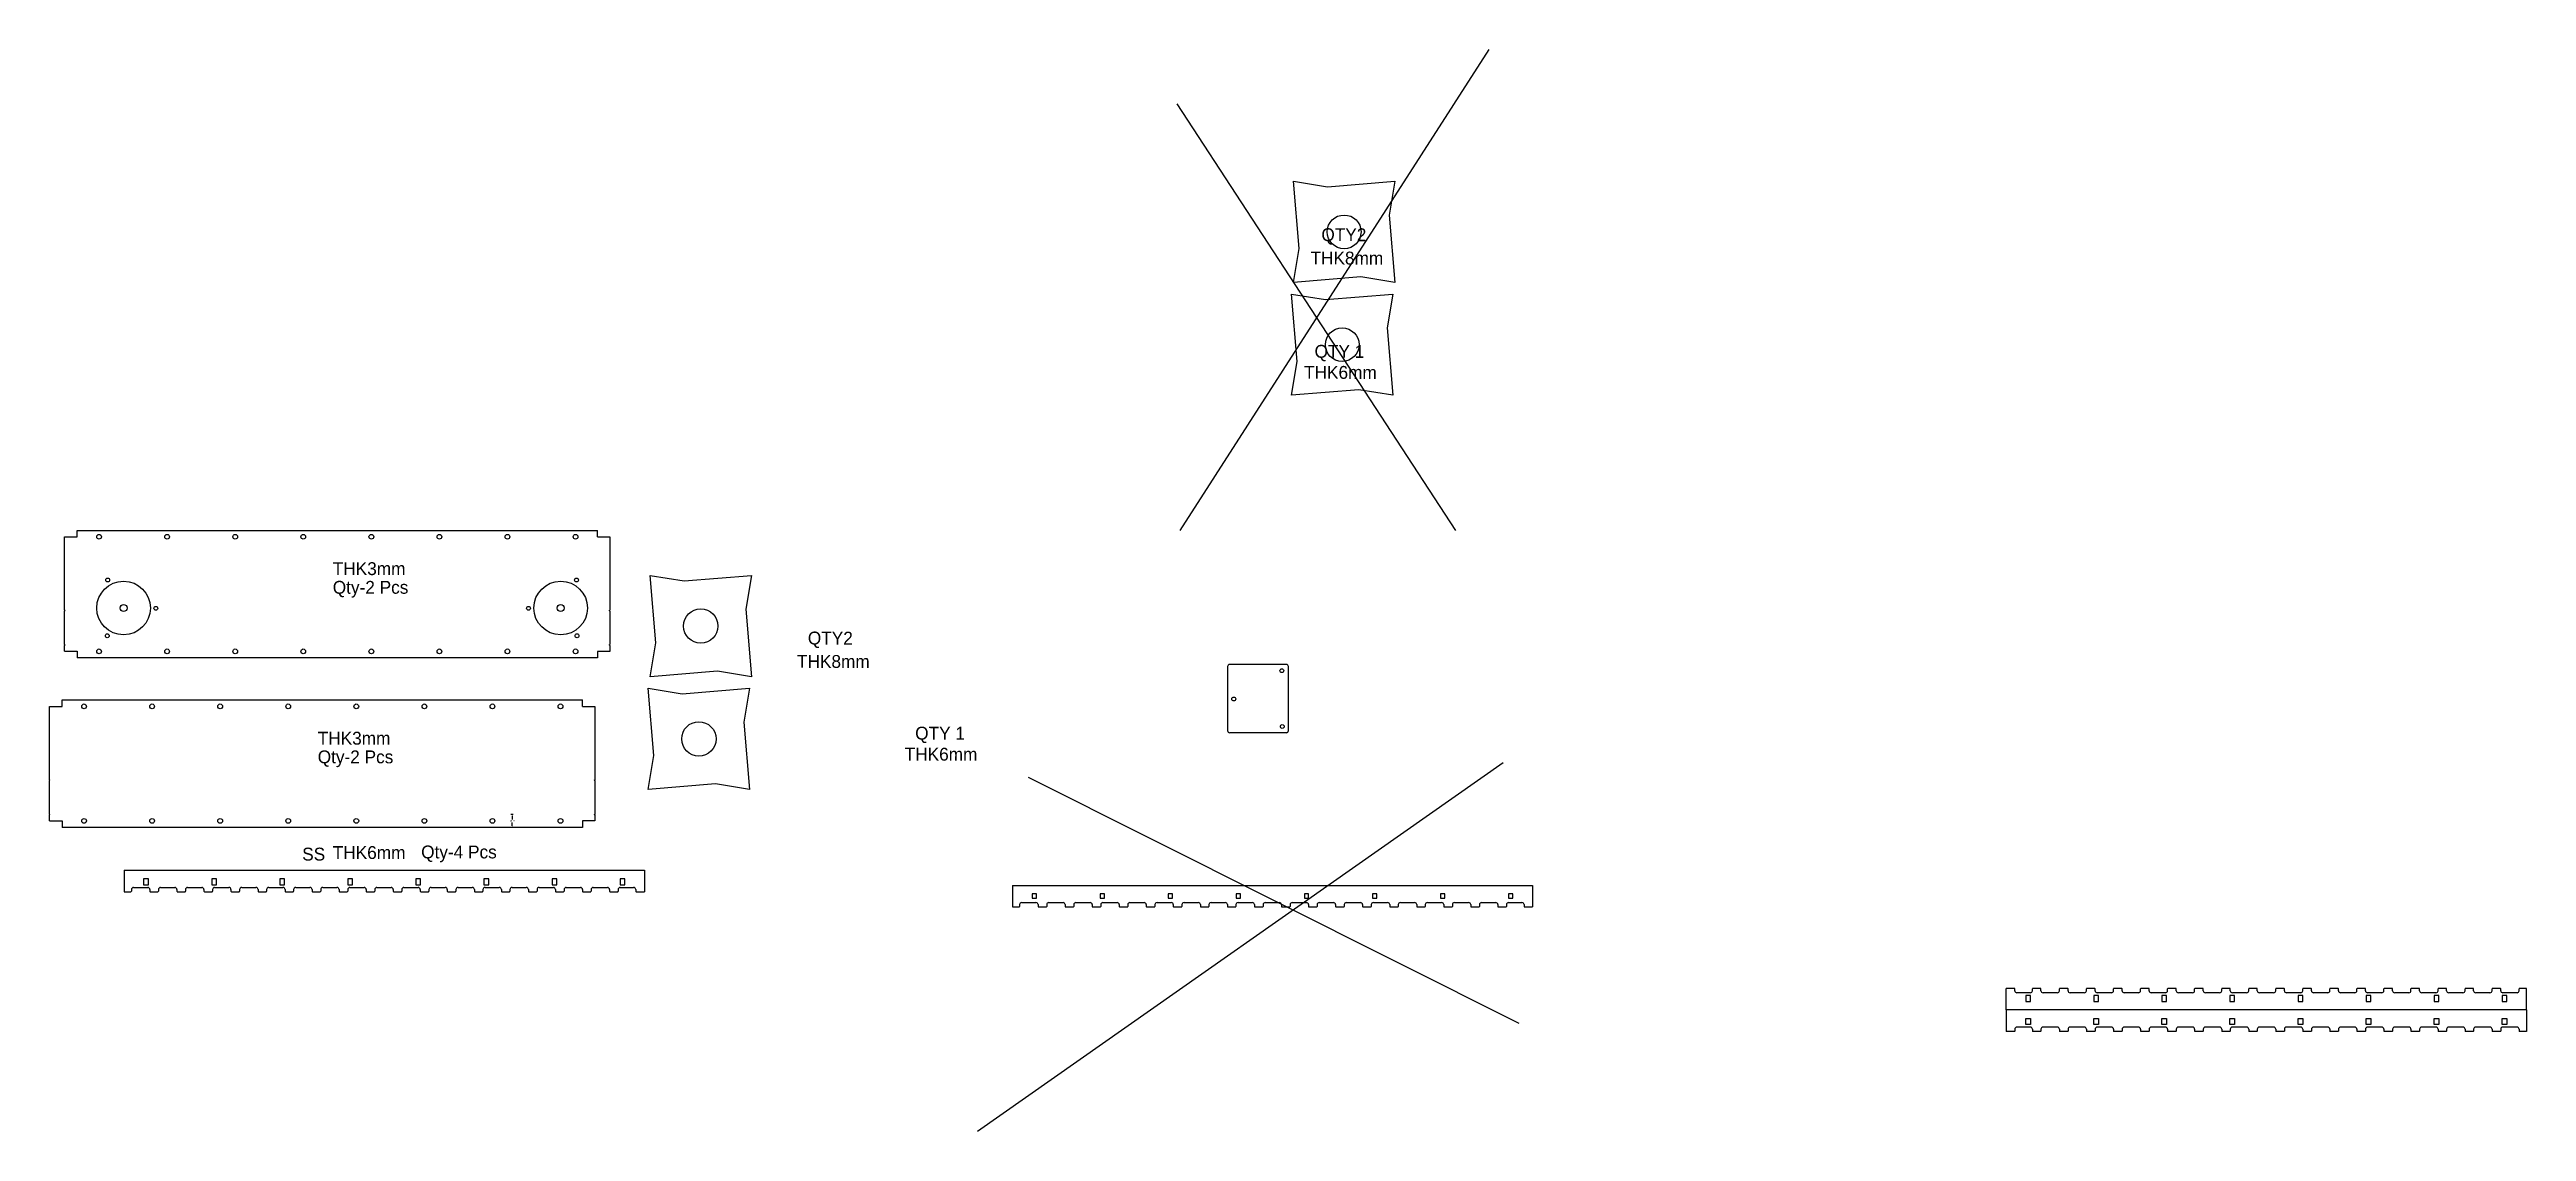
# Model space of a CAD drawing. Header units: millimetres. Extents: x -14140 to -8370, y 10066 to 12588.
import ezdxf

# ---------------------------------------------------------------- set-up
doc = ezdxf.new("R2010")
doc.units = ezdxf.units.MM
doc.header["$PDSIZE"] = -1
doc.dimstyles.new('ISO-25$0', dxfattribs={"dimtxt": 2.5, "dimasz": 2.5, "dimexe": 1.25, "dimexo": 0.625, "dimtad": 1, "dimtxsty": 'Standard', "dimcen": 2.5, "dimadec": 0, "dimazin": 0, "dimtfac": 1, "dimtmove": 0, "dimatfit": 3, "dimfxl": 1, "dimarcsym": 0})

# ---------------------------------------------------------------- blocks, each defined once
blk = doc.blocks.new('*D0')
at = {"color": 0, "linetype": 'ByBlock', "lineweight": -2, "transparency": 16777216}
for p, q in [((-13059.7, 10805.1), (-13065.1, 10805.1)), ((-13061.9, 10801.8), (-13061.9, 10793.5)), ((-13059.7, 10775.1), (-13065.1, 10775.1)), ((-13061.9, 10778.4), (-13061.9, 10786.8))]:
    blk.add_line(p, q, dxfattribs=at)
at = {"color": 0, "transparency": 16777216}
for points in [[(-13062.5, 10801.8), (-13061.4, 10801.8), (-13061.9, 10805.1)], [(-13062.5, 10778.4), (-13061.4, 10778.4), (-13061.9, 10775.1)]]:
    blk.add_solid(points, dxfattribs=at)
at = {"layer": 'Defpoints', "color": 0, "transparency": 16777216}
for p in [(-13061.9, 10805.1), (-13059.7, 10805.1), (-13059.7, 10775.1)]:
    blk.add_point(p, dxfattribs=at)
at = {"color": 0, "transparency": 16777216, "insert": (-13061.9, 10790.1), "char_height": 3.17, "attachment_point": 5}
blk.add_mtext('30,00', dxfattribs=at)

msp = doc.modelspace()

# ---------------------------------------------------------------- linework, layer by layer
at = {"color": 2}
for p, q in [((-10787.232, 12587.847), (-11506.854, 11466.871)), ((-11513.91, 12460.944), (-10864.838, 11466.871)), ((-11395.591, 11149.686), (-11395.591, 11000.787)), ((-11258.568, 11154.686), (-11390.591, 11154.686)), ((-11253.568, 11000.787), (-11253.568, 11149.686)), ((-11258.568, 10995.787), (-11390.591, 10995.787)), ((-10753.084, 10925.717), (-11978.099, 10066.409)), ((-11860.402, 10892.113), (-10717.054, 10318.441))]:
    msp.add_line(p, q, dxfattribs=at)
at = {"ltscale": 0.1}
for p, q in [((-11241.875, 12280.919), (-11162.904, 12268.004)), ((-11228.96, 12123.955), (-11241.875, 12280.919)), ((-11162.904, 12268.004), (-11005.941, 12280.919)), ((-11005.941, 12280.919), (-11018.856, 12201.948)), ((-11018.856, 12201.948), (-11005.941, 12044.984)), ((-11241.875, 12044.984), (-11228.96, 12123.955)), ((-11246.4, 12017.941), (-11167.429, 12005.026)), ((-11233.486, 11860.978), (-11246.4, 12017.941)), ((-11084.912, 12057.899), (-11241.875, 12044.984)), ((-11167.429, 12005.026), (-11010.466, 12017.941)), ((-11005.941, 12044.984), (-11084.912, 12057.899)), ((-11010.466, 12017.941), (-11023.381, 11938.97)), ((-11023.381, 11938.97), (-11010.466, 11782.007)), ((-11246.4, 11782.007), (-11233.486, 11860.978)), ((-11089.437, 11794.922), (-11246.4, 11782.007)), ((-11010.466, 11782.007), (-11089.437, 11794.922))]:
    msp.add_line(p, q, dxfattribs=at)
for p, q in [((-14104.871, 11281.342), (-14104.871, 11452.299)), ((-14104.871, 11452.299), (-14075.5, 11452.299)), ((-14075.5, 11467.299), (-12863.5, 11467.299)), ((-14075.5, 11452.299), (-14075.5, 11467.299)), ((-12863.5, 11452.299), (-12863.5, 11467.299)), ((-12863.5, 11452.299), (-12834.871, 11452.299)), ((-12834.871, 11452.299), (-12834.871, 11281.342)), ((-14103.871, 11280.299), (-14104.871, 11281.342)), ((-14103.871, 11280.299), (-14104.871, 11279.256)), ((-14104.871, 11201.342), (-14104.871, 11279.256)), ((-12835.871, 11280.299), (-12834.871, 11281.342)), ((-12835.871, 11280.299), (-12834.871, 11279.256)), ((-12834.871, 11279.256), (-12834.871, 11201.342)), ((-14103.871, 11200.299), (-14104.871, 11201.342)), ((-14103.871, 11200.299), (-14104.871, 11199.256)), ((-14104.871, 11185.821), (-14104.871, 11199.256)), ((-12835.871, 11200.299), (-12834.871, 11201.342)), ((-12835.871, 11200.299), (-12834.871, 11199.256)), ((-12834.871, 11199.256), (-12834.871, 11185.298)), ((-14104.871, 11185.821), (-14075.5, 11185.821)), ((-14075.5, 11185.821), (-14075.5, 11170.299)), ((-12863.5, 11170.299), (-14075.5, 11170.299)), ((-12834.871, 11185.298), (-12863.5, 11185.31)), ((-12863.5, 11185.31), (-12863.5, 11170.299)), ((-14139.914, 10886.188), (-14139.914, 11057.145)), ((-14139.914, 11057.145), (-14110.543, 11057.145)), ((-14110.543, 11072.145), (-12898.543, 11072.145)), ((-14110.543, 11057.145), (-14110.543, 11072.145)), ((-12898.543, 11057.145), (-12898.543, 11072.145)), ((-12898.543, 11057.145), (-12869.914, 11057.145)), ((-12869.914, 11057.145), (-12869.914, 10886.188)), ((-14138.914, 10885.145), (-14139.914, 10886.188)), ((-14138.914, 10885.145), (-14139.914, 10884.102)), ((-14139.914, 10806.188), (-14139.914, 10884.102)), ((-12870.914, 10885.145), (-12869.914, 10886.188)), ((-12870.914, 10885.145), (-12869.914, 10884.102)), ((-12869.914, 10884.102), (-12869.914, 10806.188)), ((-14138.914, 10805.145), (-14139.914, 10806.188)), ((-14138.914, 10805.145), (-14139.914, 10804.102)), ((-14139.914, 10790.666), (-14139.914, 10804.102)), ((-14139.914, 10790.666), (-14110.543, 10790.666)), ((-14110.543, 10790.666), (-14110.543, 10775.145)), ((-12870.914, 10805.145), (-12869.914, 10806.188)), ((-12870.914, 10805.145), (-12869.914, 10804.102)), ((-12869.914, 10804.102), (-12869.914, 10790.144)), ((-12898.543, 10775.145), (-14110.543, 10775.145)), ((-12869.914, 10790.144), (-12898.543, 10790.156)), ((-12898.543, 10790.156), (-12898.543, 10775.145)), ((-13966.249, 10675.08), (-12754.249, 10675.08)), ((-13966.249, 10675.08), (-13966.249, 10625.08)), ((-13966.249, 10625.08), (-13950.239, 10625.08)), ((-13949.239, 10630.08), (-13949.239, 10626.08)), ((-13944.239, 10635.08), (-13911.239, 10635.08)), ((-13906.239, 10630.08), (-13906.239, 10626.08)), ((-13905.239, 10625.08), (-13887.239, 10625.08)), ((-13886.239, 10630.08), (-13886.239, 10626.08)), ((-13881.239, 10635.08), (-13848.239, 10635.08)), ((-13843.239, 10630.08), (-13843.239, 10626.08)), ((-13842.239, 10625.08), (-13824.239, 10625.08)), ((-13823.239, 10630.08), (-13823.239, 10626.08)), ((-13818.239, 10635.08), (-13785.239, 10635.08)), ((-13780.239, 10630.08), (-13780.239, 10626.08)), ((-13779.239, 10625.08), (-13761.239, 10625.08)), ((-13760.239, 10630.08), (-13760.239, 10626.08)), ((-13755.239, 10635.08), (-13722.239, 10635.08)), ((-13717.239, 10630.08), (-13717.239, 10626.08)), ((-13716.239, 10625.08), (-13698.239, 10625.08)), ((-13697.239, 10630.08), (-13697.239, 10626.08)), ((-13692.239, 10635.08), (-13659.239, 10635.08)), ((-13654.239, 10630.08), (-13654.239, 10626.08)), ((-13653.239, 10625.08), (-13635.239, 10625.08)), ((-13634.239, 10630.08), (-13634.239, 10626.08)), ((-13629.239, 10635.08), (-13596.239, 10635.08)), ((-13591.239, 10630.08), (-13591.239, 10626.08)), ((-13590.239, 10625.08), (-13572.239, 10625.08)), ((-13571.239, 10630.08), (-13571.239, 10626.08)), ((-13566.239, 10635.08), (-13533.239, 10635.08)), ((-13528.239, 10630.08), (-13528.239, 10626.08)), ((-13527.239, 10625.08), (-13509.239, 10625.08)), ((-13508.239, 10630.08), (-13508.239, 10626.08)), ((-13465.239, 10630.08), (-13465.239, 10626.08)), ((-13464.239, 10625.08), (-13446.239, 10625.08)), ((-13445.239, 10630.08), (-13445.239, 10626.08)), ((-13440.239, 10635.08), (-13407.239, 10635.08)), ((-13402.239, 10630.08), (-13402.239, 10626.08)), ((-13401.239, 10625.08), (-13383.239, 10625.08)), ((-13382.239, 10630.08), (-13382.239, 10626.08)), ((-13377.239, 10635.08), (-13344.239, 10635.08)), ((-13339.239, 10630.08), (-13339.239, 10626.08)), ((-13338.239, 10625.08), (-13320.239, 10625.08)), ((-13319.239, 10630.08), (-13319.239, 10626.08)), ((-13314.239, 10635.08), (-13281.239, 10635.08)), ((-13276.239, 10630.08), (-13276.239, 10626.08)), ((-13275.239, 10625.08), (-13257.239, 10625.08)), ((-13256.239, 10630.08), (-13256.239, 10626.08)), ((-13251.239, 10635.08), (-13218.239, 10635.08)), ((-13213.239, 10630.08), (-13213.239, 10626.08)), ((-13212.239, 10625.08), (-13194.239, 10625.08)), ((-13193.239, 10630.08), (-13193.239, 10626.08)), ((-13188.239, 10635.08), (-13155.239, 10635.08)), ((-13150.239, 10630.08), (-13150.239, 10626.08)), ((-13149.239, 10625.08), (-13131.239, 10625.08)), ((-13130.239, 10630.08), (-13130.239, 10626.08)), ((-13125.239, 10635.08), (-13092.239, 10635.08)), ((-13087.239, 10630.08), (-13087.239, 10626.08)), ((-13086.239, 10625.08), (-13068.239, 10625.08)), ((-13067.239, 10630.08), (-13067.239, 10626.08)), ((-13062.239, 10635.08), (-13029.239, 10635.08)), ((-13024.239, 10630.08), (-13024.239, 10626.08)), ((-13023.239, 10625.08), (-13005.239, 10625.08)), ((-13004.239, 10630.08), (-13004.239, 10626.08)), ((-12999.239, 10635.08), (-12966.239, 10635.08)), ((-12961.239, 10630.08), (-12961.239, 10626.08)), ((-12960.239, 10625.08), (-12942.239, 10625.08)), ((-12941.239, 10630.08), (-12941.239, 10626.08)), ((-12936.239, 10635.08), (-12903.239, 10635.08)), ((-12898.239, 10630.08), (-12898.239, 10626.08)), ((-12897.239, 10625.08), (-12879.239, 10625.08)), ((-12878.239, 10630.08), (-12878.239, 10626.08)), ((-12873.239, 10635.08), (-12840.239, 10635.08)), ((-12835.239, 10630.08), (-12835.239, 10626.08)), ((-12834.239, 10625.08), (-12816.239, 10625.08)), ((-12815.239, 10630.08), (-12815.239, 10626.08)), ((-12810.239, 10635.08), (-12779.249, 10635.08)), ((-12774.249, 10630.08), (-12774.249, 10626.08)), ((-12773.249, 10625.08), (-12754.249, 10625.08)), ((-12754.249, 10675.08), (-12754.249, 10625.08)), ((-11896.894, 10640.024), (-10684.894, 10640.024)), ((-11896.894, 10640.024), (-11896.894, 10590.024)), ((-10684.894, 10640.024), (-10684.894, 10590.024)), ((-11896.894, 10590.024), (-11880.884, 10590.024)), ((-11879.884, 10595.024), (-11879.884, 10591.024)), ((-11874.884, 10600.024), (-11841.884, 10600.024)), ((-11836.884, 10595.024), (-11836.884, 10591.024)), ((-11835.884, 10590.024), (-11817.884, 10590.024)), ((-11816.884, 10595.024), (-11816.884, 10591.024)), ((-11811.884, 10600.024), (-11778.884, 10600.024)), ((-11773.884, 10595.024), (-11773.884, 10591.024)), ((-11772.884, 10590.024), (-11754.884, 10590.024)), ((-11753.884, 10595.024), (-11753.884, 10591.024)), ((-11748.884, 10600.024), (-11715.884, 10600.024)), ((-11710.884, 10595.024), (-11710.884, 10591.024)), ((-11709.884, 10590.024), (-11691.884, 10590.024)), ((-11690.884, 10595.024), (-11690.884, 10591.024)), ((-11685.884, 10600.024), (-11652.884, 10600.024)), ((-11647.884, 10595.024), (-11647.884, 10591.024)), ((-11646.884, 10590.024), (-11628.884, 10590.024)), ((-11627.884, 10595.024), (-11627.884, 10591.024)), ((-11622.884, 10600.024), (-11589.884, 10600.024)), ((-11584.884, 10595.024), (-11584.884, 10591.024)), ((-11583.884, 10590.024), (-11565.884, 10590.024)), ((-11564.884, 10595.024), (-11564.884, 10591.024)), ((-11559.884, 10600.024), (-11526.884, 10600.024)), ((-11521.884, 10595.024), (-11521.884, 10591.024)), ((-11520.884, 10590.024), (-11502.884, 10590.024)), ((-11501.884, 10595.024), (-11501.884, 10591.024)), ((-11496.884, 10600.024), (-11463.884, 10600.024)), ((-11458.884, 10595.024), (-11458.884, 10591.024)), ((-11457.884, 10590.024), (-11439.884, 10590.024)), ((-11438.884, 10595.024), (-11438.884, 10591.024)), ((-11395.884, 10595.024), (-11395.884, 10591.024)), ((-11394.884, 10590.024), (-11376.884, 10590.024)), ((-11375.884, 10595.024), (-11375.884, 10591.024)), ((-11370.884, 10600.024), (-11337.884, 10600.024)), ((-11332.884, 10595.024), (-11332.884, 10591.024)), ((-11331.884, 10590.024), (-11313.884, 10590.024)), ((-11312.884, 10595.024), (-11312.884, 10591.024)), ((-11307.884, 10600.024), (-11274.884, 10600.024)), ((-11269.884, 10595.024), (-11269.884, 10591.024)), ((-11268.884, 10590.024), (-11250.884, 10590.024)), ((-11249.884, 10595.024), (-11249.884, 10591.024)), ((-11244.884, 10600.024), (-11211.884, 10600.024)), ((-11206.884, 10595.024), (-11206.884, 10591.024)), ((-11205.884, 10590.024), (-11187.884, 10590.024)), ((-11186.884, 10595.024), (-11186.884, 10591.024)), ((-11181.884, 10600.024), (-11148.884, 10600.024)), ((-11143.884, 10595.024), (-11143.884, 10591.024)), ((-11142.884, 10590.024), (-11124.884, 10590.024)), ((-11123.884, 10595.024), (-11123.884, 10591.024)), ((-11118.884, 10600.024), (-11085.884, 10600.024)), ((-11080.884, 10595.024), (-11080.884, 10591.024)), ((-11079.884, 10590.024), (-11061.884, 10590.024)), ((-11060.884, 10595.024), (-11060.884, 10591.024)), ((-11055.884, 10600.024), (-11022.884, 10600.024)), ((-11017.884, 10595.024), (-11017.884, 10591.024)), ((-11016.884, 10590.024), (-10998.884, 10590.024)), ((-10997.884, 10595.024), (-10997.884, 10591.024)), ((-10992.884, 10600.024), (-10959.884, 10600.024)), ((-10954.884, 10595.024), (-10954.884, 10591.024)), ((-10953.884, 10590.024), (-10935.884, 10590.024)), ((-10934.884, 10595.024), (-10934.884, 10591.024)), ((-10929.884, 10600.024), (-10896.884, 10600.024)), ((-10891.884, 10595.024), (-10891.884, 10591.024)), ((-10890.884, 10590.024), (-10872.884, 10590.024)), ((-10871.884, 10595.024), (-10871.884, 10591.024)), ((-10866.884, 10600.024), (-10833.884, 10600.024)), ((-10828.884, 10595.024), (-10828.884, 10591.024)), ((-10827.884, 10590.024), (-10809.884, 10590.024)), ((-10808.884, 10595.024), (-10808.884, 10591.024)), ((-10803.884, 10600.024), (-10770.884, 10600.024)), ((-10765.884, 10595.024), (-10765.884, 10591.024)), ((-10764.884, 10590.024), (-10746.884, 10590.024)), ((-10745.884, 10595.024), (-10745.884, 10591.024)), ((-10740.884, 10600.024), (-10709.894, 10600.024)), ((-10704.894, 10595.024), (-10704.894, 10591.024)), ((-10703.894, 10590.024), (-10684.894, 10590.024)), ((-9562.551, 10399.56), (-9581.551, 10399.56)), ((-9581.551, 10349.56), (-9581.551, 10399.56)), ((-9561.551, 10394.56), (-9561.551, 10398.56)), ((-9525.561, 10389.56), (-9556.551, 10389.56)), ((-9520.561, 10394.56), (-9520.561, 10398.56)), ((-9501.561, 10399.56), (-9519.561, 10399.56)), ((-9500.561, 10394.56), (-9500.561, 10398.56)), ((-9462.561, 10389.56), (-9495.561, 10389.56)), ((-9457.561, 10394.56), (-9457.561, 10398.56)), ((-9438.561, 10399.56), (-9456.561, 10399.56)), ((-9437.561, 10394.56), (-9437.561, 10398.56)), ((-9399.561, 10389.56), (-9432.561, 10389.56)), ((-9394.561, 10394.56), (-9394.561, 10398.56)), ((-9375.561, 10399.56), (-9393.561, 10399.56)), ((-9374.561, 10394.56), (-9374.561, 10398.56)), ((-9336.561, 10389.56), (-9369.561, 10389.56)), ((-9331.561, 10394.56), (-9331.561, 10398.56)), ((-9312.561, 10399.56), (-9330.561, 10399.56)), ((-9311.561, 10394.56), (-9311.561, 10398.56)), ((-9273.561, 10389.56), (-9306.561, 10389.56)), ((-9268.561, 10394.56), (-9268.561, 10398.56)), ((-9249.561, 10399.56), (-9267.561, 10399.56)), ((-9248.561, 10394.56), (-9248.561, 10398.56)), ((-9210.561, 10389.56), (-9243.561, 10389.56)), ((-9205.561, 10394.56), (-9205.561, 10398.56)), ((-9186.561, 10399.56), (-9204.561, 10399.56)), ((-9185.561, 10394.56), (-9185.561, 10398.56)), ((-9147.561, 10389.56), (-9180.561, 10389.56)), ((-9142.561, 10394.56), (-9142.561, 10398.56)), ((-9123.561, 10399.56), (-9141.561, 10399.56)), ((-9122.561, 10394.56), (-9122.561, 10398.56)), ((-9084.561, 10389.56), (-9117.561, 10389.56)), ((-9079.561, 10394.56), (-9079.561, 10398.56)), ((-9060.561, 10399.56), (-9078.561, 10399.56)), ((-9059.561, 10394.56), (-9059.561, 10398.56)), ((-9021.561, 10389.56), (-9054.561, 10389.56)), ((-9016.561, 10394.56), (-9016.561, 10398.56)), ((-8997.561, 10399.56), (-9015.561, 10399.56)), ((-8996.561, 10394.56), (-8996.561, 10398.56)), ((-8958.561, 10389.56), (-8991.561, 10389.56)), ((-8953.561, 10394.56), (-8953.561, 10398.56)), ((-8934.561, 10399.56), (-8952.561, 10399.56)), ((-8933.561, 10394.56), (-8933.561, 10398.56)), ((-8895.561, 10389.56), (-8928.561, 10389.56)), ((-8890.561, 10394.56), (-8890.561, 10398.56)), ((-8871.561, 10399.56), (-8889.561, 10399.56)), ((-8870.561, 10394.56), (-8870.561, 10398.56)), ((-8827.561, 10394.56), (-8827.561, 10398.56)), ((-8808.561, 10399.56), (-8826.561, 10399.56)), ((-8807.561, 10394.56), (-8807.561, 10398.56)), ((-8769.561, 10389.56), (-8802.561, 10389.56)), ((-8764.561, 10394.56), (-8764.561, 10398.56)), ((-8745.561, 10399.56), (-8763.561, 10399.56)), ((-8744.561, 10394.56), (-8744.561, 10398.56)), ((-8706.561, 10389.56), (-8739.561, 10389.56)), ((-8701.561, 10394.56), (-8701.561, 10398.56)), ((-8682.561, 10399.56), (-8700.561, 10399.56)), ((-8681.561, 10394.56), (-8681.561, 10398.56)), ((-8643.561, 10389.56), (-8676.561, 10389.56)), ((-8638.561, 10394.56), (-8638.561, 10398.56)), ((-8619.561, 10399.56), (-8637.561, 10399.56)), ((-8618.561, 10394.56), (-8618.561, 10398.56)), ((-8580.561, 10389.56), (-8613.561, 10389.56)), ((-8575.561, 10394.56), (-8575.561, 10398.56)), ((-8556.561, 10399.56), (-8574.561, 10399.56)), ((-8555.561, 10394.56), (-8555.561, 10398.56)), ((-8517.561, 10389.56), (-8550.561, 10389.56)), ((-8512.561, 10394.56), (-8512.561, 10398.56)), ((-8493.561, 10399.56), (-8511.561, 10399.56)), ((-8492.561, 10394.56), (-8492.561, 10398.56)), ((-8454.561, 10389.56), (-8487.561, 10389.56)), ((-8449.561, 10394.56), (-8449.561, 10398.56)), ((-8430.561, 10399.56), (-8448.561, 10399.56)), ((-8429.561, 10394.56), (-8429.561, 10398.56)), ((-8391.561, 10389.56), (-8424.561, 10389.56)), ((-8386.561, 10394.56), (-8386.561, 10398.56)), ((-8369.551, 10399.56), (-8385.561, 10399.56)), ((-8369.551, 10349.56), (-8369.551, 10399.56)), ((-8369.551, 10349.56), (-9581.551, 10349.56)), ((-9581.551, 10349.56), (-9581.551, 10299.56)), ((-8369.551, 10349.56), (-8369.551, 10299.56)), ((-9562.551, 10299.56), (-9581.551, 10299.56)), ((-9561.551, 10304.56), (-9561.551, 10300.56)), ((-9525.561, 10309.56), (-9556.551, 10309.56)), ((-9520.561, 10304.56), (-9520.561, 10300.56)), ((-9501.561, 10299.56), (-9519.561, 10299.56)), ((-9500.561, 10304.56), (-9500.561, 10300.56)), ((-9462.561, 10309.56), (-9495.561, 10309.56)), ((-9457.561, 10304.56), (-9457.561, 10300.56)), ((-9438.561, 10299.56), (-9456.561, 10299.56)), ((-9437.561, 10304.56), (-9437.561, 10300.56)), ((-9399.561, 10309.56), (-9432.561, 10309.56)), ((-9394.561, 10304.56), (-9394.561, 10300.56)), ((-9375.561, 10299.56), (-9393.561, 10299.56)), ((-9374.561, 10304.56), (-9374.561, 10300.56)), ((-9336.561, 10309.56), (-9369.561, 10309.56)), ((-9331.561, 10304.56), (-9331.561, 10300.56)), ((-9312.561, 10299.56), (-9330.561, 10299.56)), ((-9311.561, 10304.56), (-9311.561, 10300.56)), ((-9273.561, 10309.56), (-9306.561, 10309.56)), ((-9268.561, 10304.56), (-9268.561, 10300.56)), ((-9249.561, 10299.56), (-9267.561, 10299.56)), ((-9248.561, 10304.56), (-9248.561, 10300.56)), ((-9210.561, 10309.56), (-9243.561, 10309.56)), ((-9205.561, 10304.56), (-9205.561, 10300.56)), ((-9186.561, 10299.56), (-9204.561, 10299.56)), ((-9185.561, 10304.56), (-9185.561, 10300.56)), ((-9147.561, 10309.56), (-9180.561, 10309.56)), ((-9142.561, 10304.56), (-9142.561, 10300.56)), ((-9123.561, 10299.56), (-9141.561, 10299.56)), ((-9122.561, 10304.56), (-9122.561, 10300.56)), ((-9084.561, 10309.56), (-9117.561, 10309.56)), ((-9079.561, 10304.56), (-9079.561, 10300.56)), ((-9060.561, 10299.56), (-9078.561, 10299.56)), ((-9059.561, 10304.56), (-9059.561, 10300.56)), ((-9021.561, 10309.56), (-9054.561, 10309.56)), ((-9016.561, 10304.56), (-9016.561, 10300.56)), ((-8997.561, 10299.56), (-9015.561, 10299.56)), ((-8996.561, 10304.56), (-8996.561, 10300.56)), ((-8958.561, 10309.56), (-8991.561, 10309.56)), ((-8953.561, 10304.56), (-8953.561, 10300.56)), ((-8934.561, 10299.56), (-8952.561, 10299.56)), ((-8933.561, 10304.56), (-8933.561, 10300.56)), ((-8895.561, 10309.56), (-8928.561, 10309.56)), ((-8890.561, 10304.56), (-8890.561, 10300.56)), ((-8871.561, 10299.56), (-8889.561, 10299.56)), ((-8870.561, 10304.56), (-8870.561, 10300.56)), ((-8827.561, 10304.56), (-8827.561, 10300.56)), ((-8808.561, 10299.56), (-8826.561, 10299.56)), ((-8807.561, 10304.56), (-8807.561, 10300.56)), ((-8769.561, 10309.56), (-8802.561, 10309.56)), ((-8764.561, 10304.56), (-8764.561, 10300.56)), ((-8745.561, 10299.56), (-8763.561, 10299.56)), ((-8744.561, 10304.56), (-8744.561, 10300.56)), ((-8706.561, 10309.56), (-8739.561, 10309.56)), ((-8701.561, 10304.56), (-8701.561, 10300.56)), ((-8682.561, 10299.56), (-8700.561, 10299.56)), ((-8681.561, 10304.56), (-8681.561, 10300.56)), ((-8643.561, 10309.56), (-8676.561, 10309.56)), ((-8638.561, 10304.56), (-8638.561, 10300.56)), ((-8619.561, 10299.56), (-8637.561, 10299.56)), ((-8618.561, 10304.56), (-8618.561, 10300.56)), ((-8580.561, 10309.56), (-8613.561, 10309.56)), ((-8575.561, 10304.56), (-8575.561, 10300.56)), ((-8556.561, 10299.56), (-8574.561, 10299.56)), ((-8555.561, 10304.56), (-8555.561, 10300.56)), ((-8517.561, 10309.56), (-8550.561, 10309.56)), ((-8512.561, 10304.56), (-8512.561, 10300.56)), ((-8493.561, 10299.56), (-8511.561, 10299.56)), ((-8492.561, 10304.56), (-8492.561, 10300.56)), ((-8454.561, 10309.56), (-8487.561, 10309.56)), ((-8449.561, 10304.56), (-8449.561, 10300.56)), ((-8430.561, 10299.56), (-8448.561, 10299.56)), ((-8429.561, 10304.56), (-8429.561, 10300.56)), ((-8391.561, 10309.56), (-8424.561, 10309.56)), ((-8386.561, 10304.56), (-8386.561, 10300.56)), ((-8369.551, 10299.56), (-8385.561, 10299.56))]:
    msp.add_line(p, q)
at = {"color": 0, "ltscale": 0.1}
for p, q in [((-12740.693, 11362.243), (-12661.722, 11349.328)), ((-12727.778, 11205.279), (-12740.693, 11362.243)), ((-12661.722, 11349.328), (-12504.759, 11362.243)), ((-12504.759, 11362.243), (-12517.674, 11283.272)), ((-12517.674, 11283.272), (-12504.759, 11126.308)), ((-12740.693, 11126.308), (-12727.778, 11205.279)), ((-12583.73, 11139.223), (-12740.693, 11126.308)), ((-12504.759, 11126.308), (-12583.73, 11139.223)), ((-12745.219, 11099.265), (-12666.248, 11086.35)), ((-12732.304, 10942.302), (-12745.219, 11099.265)), ((-12666.248, 11086.35), (-12509.284, 11099.265)), ((-12509.284, 11099.265), (-12522.199, 11020.294)), ((-12522.199, 11020.294), (-12509.284, 10863.331)), ((-12745.219, 10863.331), (-12732.304, 10942.302)), ((-12588.255, 10876.246), (-12745.219, 10863.331)), ((-12509.284, 10863.331), (-12588.255, 10876.246))]:
    msp.add_line(p, q, dxfattribs=at)
at = {"color": 6}
for p, q in [((-13503.239, 10635.08), (-13470.239, 10635.08)), ((-11433.884, 10600.024), (-11400.884, 10600.024)), ((-8832.561, 10389.56), (-8865.561, 10389.56)), ((-8832.561, 10309.56), (-8865.561, 10309.56))]:
    msp.add_line(p, q, dxfattribs=at)
at = {"color": 3}
for points in [[(-13920.749, 10641.08), (-13909.749, 10641.08), (-13909.749, 10655.08), (-13920.749, 10655.08)], [(-13762.169, 10641.08), (-13751.169, 10641.08), (-13751.169, 10655.08), (-13762.169, 10655.08)], [(-13603.599, 10641.08), (-13592.599, 10641.08), (-13592.599, 10655.08), (-13603.599, 10655.08)], [(-13445.029, 10641.08), (-13434.029, 10641.08), (-13434.029, 10655.08), (-13445.029, 10655.08)], [(-13286.459, 10641.08), (-13275.459, 10641.08), (-13275.459, 10655.08), (-13286.459, 10655.08)], [(-13127.889, 10641.08), (-13116.889, 10641.08), (-13116.889, 10655.08), (-13127.889, 10655.08)], [(-12969.319, 10641.08), (-12958.319, 10641.08), (-12958.319, 10655.08), (-12969.319, 10655.08)], [(-12810.749, 10641.08), (-12799.749, 10641.08), (-12799.749, 10655.08), (-12810.749, 10655.08)], [(-9525.051, 10383.56), (-9536.051, 10383.56), (-9536.051, 10369.56), (-9525.051, 10369.56)], [(-9525.051, 10315.56), (-9536.051, 10315.56), (-9536.051, 10329.56), (-9525.051, 10329.56)], [(-9366.481, 10383.56), (-9377.481, 10383.56), (-9377.481, 10369.56), (-9366.481, 10369.56)], [(-9366.481, 10315.56), (-9377.481, 10315.56), (-9377.481, 10329.56), (-9366.481, 10329.56)], [(-9207.911, 10383.56), (-9218.911, 10383.56), (-9218.911, 10369.56), (-9207.911, 10369.56)], [(-9207.911, 10315.56), (-9218.911, 10315.56), (-9218.911, 10329.56), (-9207.911, 10329.56)], [(-9049.341, 10383.56), (-9060.341, 10383.56), (-9060.341, 10369.56), (-9049.341, 10369.56)], [(-9049.341, 10315.56), (-9060.341, 10315.56), (-9060.341, 10329.56), (-9049.341, 10329.56)], [(-8890.771, 10383.56), (-8901.771, 10383.56), (-8901.771, 10369.56), (-8890.771, 10369.56)], [(-8890.771, 10315.56), (-8901.771, 10315.56), (-8901.771, 10329.56), (-8890.771, 10329.56)], [(-8732.201, 10383.56), (-8743.201, 10383.56), (-8743.201, 10369.56), (-8732.201, 10369.56)], [(-8732.201, 10315.56), (-8743.201, 10315.56), (-8743.201, 10329.56), (-8732.201, 10329.56)], [(-8573.631, 10383.56), (-8584.631, 10383.56), (-8584.631, 10369.56), (-8573.631, 10369.56)], [(-8573.631, 10315.56), (-8584.631, 10315.56), (-8584.631, 10329.56), (-8573.631, 10329.56)], [(-8415.051, 10383.56), (-8426.051, 10383.56), (-8426.051, 10369.56), (-8415.051, 10369.56)], [(-8415.051, 10315.56), (-8426.051, 10315.56), (-8426.051, 10329.56), (-8415.051, 10329.56)]]:
    msp.add_lwpolyline(points, close=True, dxfattribs=at)
at = {"color": 2}
for points in [[(-11850.894, 10610.024), (-11840.894, 10610.024), (-11840.894, 10620.024), (-11850.894, 10620.024)], [(-11692.314, 10610.024), (-11682.314, 10610.024), (-11682.314, 10620.024), (-11692.314, 10620.024)], [(-11533.744, 10610.024), (-11523.744, 10610.024), (-11523.744, 10620.024), (-11533.744, 10620.024)], [(-11375.174, 10610.024), (-11365.174, 10610.024), (-11365.174, 10620.024), (-11375.174, 10620.024)], [(-11216.604, 10610.024), (-11206.604, 10610.024), (-11206.604, 10620.024), (-11216.604, 10620.024)], [(-11058.034, 10610.024), (-11048.034, 10610.024), (-11048.034, 10620.024), (-11058.034, 10620.024)], [(-10899.464, 10610.024), (-10889.464, 10610.024), (-10889.464, 10620.024), (-10899.464, 10620.024)], [(-10740.894, 10610.024), (-10730.894, 10610.024), (-10730.894, 10620.024), (-10740.894, 10620.024)]]:
    msp.add_lwpolyline(points, close=True, dxfattribs=at)
for centre in [(-11123.908, 12162.952), (-11128.433, 11899.974)]:
    msp.add_circle(centre, 39.25, dxfattribs=at)
for centre, radius in [((-14024.5, 11452.299), 5.5), ((-13865.92, 11452.299), 5.5), ((-13707.35, 11452.299), 5.5), ((-13548.78, 11452.299), 5.5), ((-13390.21, 11452.299), 5.5), ((-13231.64, 11452.299), 5.5), ((-13073.07, 11452.299), 5.5), ((-12914.5, 11452.299), 5.5), ((-13967.371, 11286.299), 62.5), ((-14004.343, 11351.553), 4.5), ((-12949.129, 11286.299), 62.5), ((-12912.157, 11351.553), 4.5), ((-13967.371, 11286.299), 8.25), ((-13892.373, 11285.691), 4.5), ((-13024.126, 11285.691), 4.5), ((-12949.129, 11286.299), 8.25), ((-14005.396, 11221.653), 4.5), ((-12911.103, 11221.653), 4.5), ((-14024.5, 11185.331), 5.5), ((-13865.92, 11185.331), 5.5), ((-13707.35, 11185.331), 5.5), ((-13548.78, 11185.331), 5.5), ((-13390.21, 11185.331), 5.5), ((-13231.64, 11185.331), 5.5), ((-13073.07, 11185.331), 5.5), ((-12914.5, 11185.331), 5.5), ((-11269.121, 11140.186), 4.5), ((-14059.543, 11057.145), 5.5), ((-13900.963, 11057.145), 5.5), ((-13742.393, 11057.145), 5.5), ((-13583.823, 11057.145), 5.5), ((-13425.253, 11057.145), 5.5), ((-13266.683, 11057.145), 5.5), ((-13108.113, 11057.145), 5.5), ((-12949.543, 11057.145), 5.5), ((-11381.091, 11074.324), 4.5), ((-11268.068, 11010.287), 4.5), ((-14059.543, 10790.177), 5.5), ((-13900.963, 10790.177), 5.5), ((-13742.393, 10790.177), 5.5), ((-13583.823, 10790.177), 5.5), ((-13425.253, 10790.177), 5.5), ((-13266.683, 10790.177), 5.5), ((-13108.113, 10790.177), 5.5), ((-12949.543, 10790.177), 5.5)]:
    msp.add_circle(centre, radius)
at = {"color": 0}
for centre in [(-12622.726, 11244.276), (-12627.251, 10981.298)]:
    msp.add_circle(centre, 40, dxfattribs=at)
at = {"color": 2}
for centre, start, end in [((-11390.591, 11149.686), 90, 180), ((-11258.568, 11149.686), 0, 90), ((-11390.591, 11000.787), 180, 270), ((-11258.568, 11000.787), 270, 0)]:
    msp.add_arc(centre, 5, start, end, dxfattribs=at)
for centre, radius, start, end in [((-13950.239, 10626.08), 1, 270, 0), ((-13944.239, 10630.08), 5, 90, 180), ((-13911.239, 10630.08), 5, 0, 90), ((-13905.239, 10626.08), 1, 180, 270), ((-13887.239, 10626.08), 1, 270, 0), ((-13881.239, 10630.08), 5, 90, 180), ((-13848.239, 10630.08), 5, 0, 90), ((-13842.239, 10626.08), 1, 180, 270), ((-13824.239, 10626.08), 1, 270, 0), ((-13818.239, 10630.08), 5, 90, 180), ((-13785.239, 10630.08), 5, 0, 90), ((-13779.239, 10626.08), 1, 180, 270), ((-13761.239, 10626.08), 1, 270, 0), ((-13755.239, 10630.08), 5, 90, 180), ((-13722.239, 10630.08), 5, 0, 90), ((-13716.239, 10626.08), 1, 180, 270), ((-13698.239, 10626.08), 1, 270, 0), ((-13692.239, 10630.08), 5, 90, 180), ((-13659.239, 10630.08), 5, 0, 90), ((-13653.239, 10626.08), 1, 180, 270), ((-13635.239, 10626.08), 1, 270, 0), ((-13629.239, 10630.08), 5, 90, 180), ((-13596.239, 10630.08), 5, 0, 90), ((-13590.239, 10626.08), 1, 180, 270), ((-13572.239, 10626.08), 1, 270, 0), ((-13566.239, 10630.08), 5, 90, 180), ((-13533.239, 10630.08), 5, 0, 90), ((-13527.239, 10626.08), 1, 180, 270), ((-13509.239, 10626.08), 1, 270, 0), ((-13503.239, 10630.08), 5, 90, 180), ((-13470.239, 10630.08), 5, 0, 90), ((-13464.239, 10626.08), 1, 180, 270), ((-13446.239, 10626.08), 1, 270, 0), ((-13440.239, 10630.08), 5, 90, 180), ((-13407.239, 10630.08), 5, 0, 90), ((-13401.239, 10626.08), 1, 180, 270), ((-13383.239, 10626.08), 1, 270, 0), ((-13377.239, 10630.08), 5, 90, 180), ((-13344.239, 10630.08), 5, 0, 90), ((-13338.239, 10626.08), 1, 180, 270), ((-13320.239, 10626.08), 1, 270, 0), ((-13314.239, 10630.08), 5, 90, 180), ((-13281.239, 10630.08), 5, 0, 90), ((-13275.239, 10626.08), 1, 180, 270), ((-13257.239, 10626.08), 1, 270, 0), ((-13251.239, 10630.08), 5, 90, 180), ((-13218.239, 10630.08), 5, 0, 90), ((-13212.239, 10626.08), 1, 180, 270), ((-13194.239, 10626.08), 1, 270, 0), ((-13188.239, 10630.08), 5, 90, 180), ((-13155.239, 10630.08), 5, 0, 90), ((-13149.239, 10626.08), 1, 180, 270), ((-13131.239, 10626.08), 1, 270, 0), ((-13125.239, 10630.08), 5, 90, 180), ((-13092.239, 10630.08), 5, 0, 90), ((-13086.239, 10626.08), 1, 180, 270), ((-13068.239, 10626.08), 1, 270, 0), ((-13062.239, 10630.08), 5, 90, 180), ((-13029.239, 10630.08), 5, 0, 90), ((-13023.239, 10626.08), 1, 180, 270), ((-13005.239, 10626.08), 1, 270, 0), ((-12999.239, 10630.08), 5, 90, 180), ((-12966.239, 10630.08), 5, 0, 90), ((-12960.239, 10626.08), 1, 180, 270), ((-12942.239, 10626.08), 1, 270, 0), ((-12936.239, 10630.08), 5, 90, 180), ((-12903.239, 10630.08), 5, 0, 90), ((-12897.239, 10626.08), 1, 180, 270), ((-12879.239, 10626.08), 1, 270, 0), ((-12873.239, 10630.08), 5, 90, 180), ((-12840.239, 10630.08), 5, 0, 90), ((-12834.239, 10626.08), 1, 180, 270), ((-12816.239, 10626.08), 1, 270, 0), ((-12810.239, 10630.08), 5, 90, 180), ((-12779.249, 10630.08), 5, 0, 90), ((-12773.249, 10626.08), 1, 180, 270), ((-11880.884, 10591.024), 1, 270, 0), ((-11874.884, 10595.024), 5, 90, 180), ((-11841.884, 10595.024), 5, 0, 90), ((-11835.884, 10591.024), 1, 180, 270), ((-11817.884, 10591.024), 1, 270, 0), ((-11811.884, 10595.024), 5, 90, 180), ((-11778.884, 10595.024), 5, 0, 90), ((-11772.884, 10591.024), 1, 180, 270), ((-11754.884, 10591.024), 1, 270, 0), ((-11748.884, 10595.024), 5, 90, 180), ((-11715.884, 10595.024), 5, 0, 90), ((-11709.884, 10591.024), 1, 180, 270), ((-11691.884, 10591.024), 1, 270, 0), ((-11685.884, 10595.024), 5, 90, 180), ((-11652.884, 10595.024), 5, 0, 90), ((-11646.884, 10591.024), 1, 180, 270), ((-11628.884, 10591.024), 1, 270, 0), ((-11622.884, 10595.024), 5, 90, 180), ((-11589.884, 10595.024), 5, 0, 90), ((-11583.884, 10591.024), 1, 180, 270), ((-11565.884, 10591.024), 1, 270, 0), ((-11559.884, 10595.024), 5, 90, 180), ((-11526.884, 10595.024), 5, 0, 90), ((-11520.884, 10591.024), 1, 180, 270), ((-11502.884, 10591.024), 1, 270, 0), ((-11496.884, 10595.024), 5, 90, 180), ((-11463.884, 10595.024), 5, 0, 90), ((-11457.884, 10591.024), 1, 180, 270), ((-11439.884, 10591.024), 1, 270, 0), ((-11433.884, 10595.024), 5, 90, 180), ((-11400.884, 10595.024), 5, 0, 90), ((-11394.884, 10591.024), 1, 180, 270), ((-11376.884, 10591.024), 1, 270, 0), ((-11370.884, 10595.024), 5, 90, 180), ((-11337.884, 10595.024), 5, 0, 90), ((-11331.884, 10591.024), 1, 180, 270), ((-11313.884, 10591.024), 1, 270, 0), ((-11307.884, 10595.024), 5, 90, 180), ((-11274.884, 10595.024), 5, 0, 90), ((-11268.884, 10591.024), 1, 180, 270), ((-11250.884, 10591.024), 1, 270, 0), ((-11244.884, 10595.024), 5, 90, 180), ((-11211.884, 10595.024), 5, 0, 90), ((-11205.884, 10591.024), 1, 180, 270), ((-11187.884, 10591.024), 1, 270, 0), ((-11181.884, 10595.024), 5, 90, 180), ((-11148.884, 10595.024), 5, 0, 90), ((-11142.884, 10591.024), 1, 180, 270), ((-11124.884, 10591.024), 1, 270, 0), ((-11118.884, 10595.024), 5, 90, 180), ((-11085.884, 10595.024), 5, 0, 90), ((-11079.884, 10591.024), 1, 180, 270), ((-11061.884, 10591.024), 1, 270, 0), ((-11055.884, 10595.024), 5, 90, 180), ((-11022.884, 10595.024), 5, 0, 90), ((-11016.884, 10591.024), 1, 180, 270), ((-10998.884, 10591.024), 1, 270, 0), ((-10992.884, 10595.024), 5, 90, 180), ((-10959.884, 10595.024), 5, 0, 90), ((-10953.884, 10591.024), 1, 180, 270), ((-10935.884, 10591.024), 1, 270, 0), ((-10929.884, 10595.024), 5, 90, 180), ((-10896.884, 10595.024), 5, 0, 90), ((-10890.884, 10591.024), 1, 180, 270), ((-10872.884, 10591.024), 1, 270, 0), ((-10866.884, 10595.024), 5, 90, 180), ((-10833.884, 10595.024), 5, 0, 90), ((-10827.884, 10591.024), 1, 180, 270), ((-10809.884, 10591.024), 1, 270, 0), ((-10803.884, 10595.024), 5, 90, 180), ((-10770.884, 10595.024), 5, 0, 90), ((-10764.884, 10591.024), 1, 180, 270), ((-10746.884, 10591.024), 1, 270, 0), ((-10740.884, 10595.024), 5, 90, 180), ((-10709.894, 10595.024), 5, 0, 90), ((-10703.894, 10591.024), 1, 180, 270), ((-9562.551, 10398.56), 1, 0, 90), ((-9556.551, 10394.56), 5, 180, 270), ((-9525.561, 10394.56), 5, 270, 0), ((-9519.561, 10398.56), 1, 90, 180), ((-9501.561, 10398.56), 1, 0, 90), ((-9495.561, 10394.56), 5, 180, 270), ((-9462.561, 10394.56), 5, 270, 0), ((-9456.561, 10398.56), 1, 90, 180), ((-9438.561, 10398.56), 1, 0, 90), ((-9432.561, 10394.56), 5, 180, 270), ((-9399.561, 10394.56), 5, 270, 0), ((-9393.561, 10398.56), 1, 90, 180), ((-9375.561, 10398.56), 1, 0, 90), ((-9369.561, 10394.56), 5, 180, 270), ((-9336.561, 10394.56), 5, 270, 0), ((-9330.561, 10398.56), 1, 90, 180), ((-9312.561, 10398.56), 1, 0, 90), ((-9306.561, 10394.56), 5, 180, 270), ((-9273.561, 10394.56), 5, 270, 0), ((-9267.561, 10398.56), 1, 90, 180), ((-9249.561, 10398.56), 1, 0, 90), ((-9243.561, 10394.56), 5, 180, 270), ((-9210.561, 10394.56), 5, 270, 0), ((-9204.561, 10398.56), 1, 90, 180), ((-9186.561, 10398.56), 1, 0, 90), ((-9180.561, 10394.56), 5, 180, 270), ((-9147.561, 10394.56), 5, 270, 0), ((-9141.561, 10398.56), 1, 90, 180), ((-9123.561, 10398.56), 1, 0, 90), ((-9117.561, 10394.56), 5, 180, 270), ((-9084.561, 10394.56), 5, 270, 0), ((-9078.561, 10398.56), 1, 90, 180), ((-9060.561, 10398.56), 1, 0, 90), ((-9054.561, 10394.56), 5, 180, 270), ((-9021.561, 10394.56), 5, 270, 0), ((-9015.561, 10398.56), 1, 90, 180), ((-8997.561, 10398.56), 1, 0, 90), ((-8991.561, 10394.56), 5, 180, 270), ((-8958.561, 10394.56), 5, 270, 0), ((-8952.561, 10398.56), 1, 90, 180), ((-8934.561, 10398.56), 1, 0, 90), ((-8928.561, 10394.56), 5, 180, 270), ((-8895.561, 10394.56), 5, 270, 0), ((-8889.561, 10398.56), 1, 90, 180), ((-8871.561, 10398.56), 1, 0, 90), ((-8865.561, 10394.56), 5, 180, 270), ((-8832.561, 10394.56), 5, 270, 0), ((-8826.561, 10398.56), 1, 90, 180), ((-8808.561, 10398.56), 1, 0, 90), ((-8802.561, 10394.56), 5, 180, 270), ((-8769.561, 10394.56), 5, 270, 0), ((-8763.561, 10398.56), 1, 90, 180), ((-8745.561, 10398.56), 1, 0, 90), ((-8739.561, 10394.56), 5, 180, 270), ((-8706.561, 10394.56), 5, 270, 0), ((-8700.561, 10398.56), 1, 90, 180), ((-8682.561, 10398.56), 1, 0, 90), ((-8676.561, 10394.56), 5, 180, 270), ((-8643.561, 10394.56), 5, 270, 0), ((-8637.561, 10398.56), 1, 90, 180), ((-8619.561, 10398.56), 1, 0, 90), ((-8613.561, 10394.56), 5, 180, 270), ((-8580.561, 10394.56), 5, 270, 0), ((-8574.561, 10398.56), 1, 90, 180), ((-8556.561, 10398.56), 1, 0, 90), ((-8550.561, 10394.56), 5, 180, 270), ((-8517.561, 10394.56), 5, 270, 0), ((-8511.561, 10398.56), 1, 90, 180), ((-8493.561, 10398.56), 1, 0, 90), ((-8487.561, 10394.56), 5, 180, 270), ((-8454.561, 10394.56), 5, 270, 0), ((-8448.561, 10398.56), 1, 90, 180), ((-8430.561, 10398.56), 1, 0, 90), ((-8424.561, 10394.56), 5, 180, 270), ((-8391.561, 10394.56), 5, 270, 0), ((-8385.561, 10398.56), 1, 90, 180), ((-9562.551, 10300.56), 1, 270, 0), ((-9556.551, 10304.56), 5, 90, 180), ((-9525.561, 10304.56), 5, 0, 90), ((-9519.561, 10300.56), 1, 180, 270), ((-9501.561, 10300.56), 1, 270, 0), ((-9495.561, 10304.56), 5, 90, 180), ((-9462.561, 10304.56), 5, 0, 90), ((-9456.561, 10300.56), 1, 180, 270), ((-9438.561, 10300.56), 1, 270, 0), ((-9432.561, 10304.56), 5, 90, 180), ((-9399.561, 10304.56), 5, 0, 90), ((-9393.561, 10300.56), 1, 180, 270), ((-9375.561, 10300.56), 1, 270, 0), ((-9369.561, 10304.56), 5, 90, 180), ((-9336.561, 10304.56), 5, 0, 90), ((-9330.561, 10300.56), 1, 180, 270), ((-9312.561, 10300.56), 1, 270, 0), ((-9306.561, 10304.56), 5, 90, 180), ((-9273.561, 10304.56), 5, 0, 90), ((-9267.561, 10300.56), 1, 180, 270), ((-9249.561, 10300.56), 1, 270, 0), ((-9243.561, 10304.56), 5, 90, 180), ((-9210.561, 10304.56), 5, 0, 90), ((-9204.561, 10300.56), 1, 180, 270), ((-9186.561, 10300.56), 1, 270, 0), ((-9180.561, 10304.56), 5, 90, 180), ((-9147.561, 10304.56), 5, 0, 90), ((-9141.561, 10300.56), 1, 180, 270), ((-9123.561, 10300.56), 1, 270, 0), ((-9117.561, 10304.56), 5, 90, 180), ((-9084.561, 10304.56), 5, 0, 90), ((-9078.561, 10300.56), 1, 180, 270), ((-9060.561, 10300.56), 1, 270, 0), ((-9054.561, 10304.56), 5, 90, 180), ((-9021.561, 10304.56), 5, 0, 90), ((-9015.561, 10300.56), 1, 180, 270), ((-8997.561, 10300.56), 1, 270, 0), ((-8991.561, 10304.56), 5, 90, 180), ((-8958.561, 10304.56), 5, 0, 90), ((-8952.561, 10300.56), 1, 180, 270), ((-8934.561, 10300.56), 1, 270, 0), ((-8928.561, 10304.56), 5, 90, 180), ((-8895.561, 10304.56), 5, 0, 90), ((-8889.561, 10300.56), 1, 180, 270), ((-8871.561, 10300.56), 1, 270, 0), ((-8865.561, 10304.56), 5, 90, 180), ((-8832.561, 10304.56), 5, 0, 90), ((-8826.561, 10300.56), 1, 180, 270), ((-8808.561, 10300.56), 1, 270, 0), ((-8802.561, 10304.56), 5, 90, 180), ((-8769.561, 10304.56), 5, 0, 90), ((-8763.561, 10300.56), 1, 180, 270), ((-8745.561, 10300.56), 1, 270, 0), ((-8739.561, 10304.56), 5, 90, 180), ((-8706.561, 10304.56), 5, 0, 90), ((-8700.561, 10300.56), 1, 180, 270), ((-8682.561, 10300.56), 1, 270, 0), ((-8676.561, 10304.56), 5, 90, 180), ((-8643.561, 10304.56), 5, 0, 90), ((-8637.561, 10300.56), 1, 180, 270), ((-8619.561, 10300.56), 1, 270, 0), ((-8613.561, 10304.56), 5, 90, 180), ((-8580.561, 10304.56), 5, 0, 90), ((-8574.561, 10300.56), 1, 180, 270), ((-8556.561, 10300.56), 1, 270, 0), ((-8550.561, 10304.56), 5, 90, 180), ((-8517.561, 10304.56), 5, 0, 90), ((-8511.561, 10300.56), 1, 180, 270), ((-8493.561, 10300.56), 1, 270, 0), ((-8487.561, 10304.56), 5, 90, 180), ((-8454.561, 10304.56), 5, 0, 90), ((-8448.561, 10300.56), 1, 180, 270), ((-8430.561, 10300.56), 1, 270, 0), ((-8424.561, 10304.56), 5, 90, 180), ((-8391.561, 10304.56), 5, 0, 90), ((-8385.561, 10300.56), 1, 180, 270)]:
    msp.add_arc(centre, radius, start, end)

# ---------------------------------------------------------------- texts
at = {"color": 3}
for s, p in [('QTY2', (-11177.017, 12141.415)), ('THK8mm', (-11202.275, 12087.048)), ('QTY 1', (-11192.884, 11869.534)), ('THK6mm', (-11217.282, 11820.631))]:
    msp.add_text(s, height=30, rotation=359.8538001, dxfattribs=at).set_placement(p)
for s, p in [('THK3mm', (-13480.097, 11363.054)), ('Qty-2 Pcs', (-13480.097, 11319.53)), ('THK3mm', (-13515.141, 10967.899)), ('Qty-2 Pcs', (-13515.141, 10924.376)), ('Qty-4 Pcs', (-13274.166, 10702.787)), ('SS', (-13551.281, 10697.801)), ('THK6mm', (-13480.097, 10701.445))]:
    msp.add_text(s, height=30, dxfattribs=at).set_placement(p)
at = {"color": 0}
for s, p in [('QTY2', (-12373.375, 11201.34)), ('THK8mm', (-12398.633, 11146.974)), ('QTY 1', (-12123.335, 10979.716)), ('THK6mm', (-12147.733, 10930.813))]:
    msp.add_text(s, height=30, rotation=359.8538001, dxfattribs=at).set_placement(p)

# ---------------------------------------------------------------- dimensions: what is measured, and where the dimension line sits
dim = msp.add_linear_dim(base=(-13061.941, 10805.145), p1=(-13059.708, 10775.145), p2=(-13059.708, 10805.145), angle=90, dimstyle='ISO-25$0', override={"dimtxt": 3.175, "dimasz": 3.302, "dimexe": 3.175, "dimexo": 0, "dimgap": 1.524, "dimtad": 0, "dimtih": 1, "dimtoh": 1, "dimzin": 1, "dimadec": 2, "dimfxl": 2, "dimtzin": 1, "dimarcsym": 1})
dim.commit()
dim.dimension.update_dxf_attribs({"geometry": '*D0', "text_midpoint": (-13061.941, 10790.145)})

doc.saveas('drawing.dxf')
